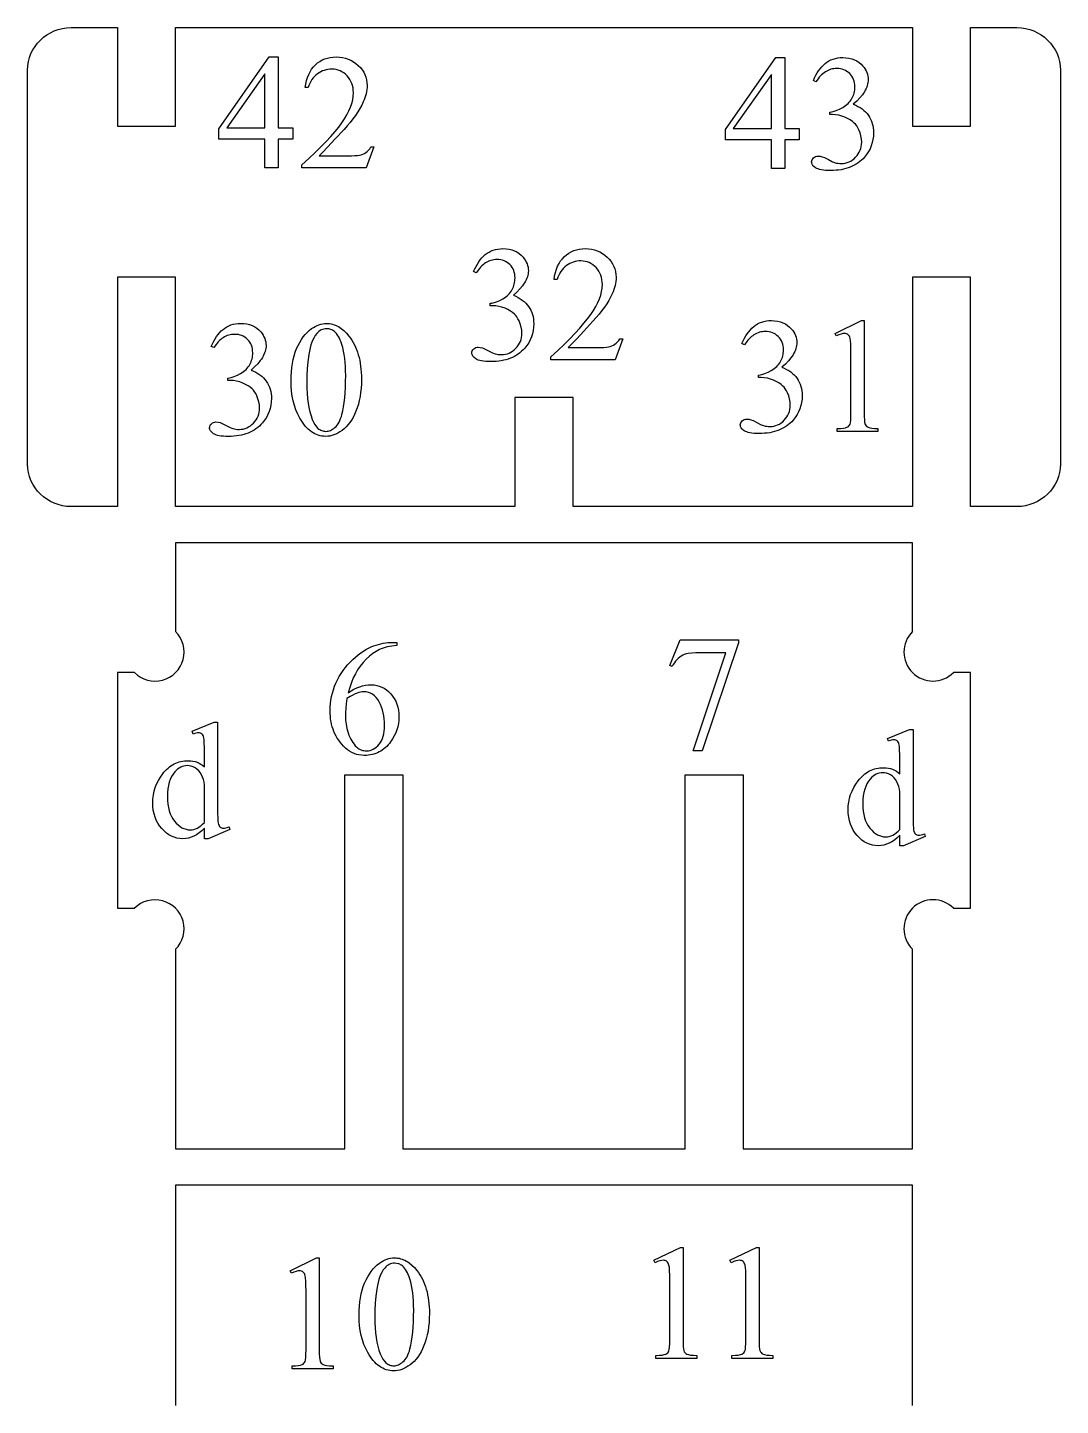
# Model space of a CAD drawing. Extents: x -27 to 581, y 232 to 579.
# Drawn here: x 301.8 to 356.5, y 295.6 to 368.5 of the extents above; entities that cross this region are included whole.
import ezdxf

# ---------------------------------------------------------------- set-up
doc = ezdxf.new("R2010")
doc.units = 0
doc.header["$MEASUREMENT"] = 0
doc.layers.get('0').update_dxf_attribs({"linetype": 'CONTINUOUS'})

msp = doc.modelspace()

# ---------------------------------------------------------------- linework, layer by layer
at = {"color": 1, "ltscale": 0.117426}
for p, q in [((309.655701, 341.231476), (309.655701, 336.534454)), ((348.651642, 336.534454), (348.651642, 341.231476))]:
    msp.add_line(p, q, dxfattribs=at)
at = {"color": 1, "ltscale": 0.487449}
for p, q in [((329.153656, 341.231476), (309.655701, 341.231476)), ((329.153656, 307.225281), (309.655701, 307.225281))]:
    msp.add_line(p, q, dxfattribs=at)
at = {"color": 1, "ltscale": 0.48745}
for p, q in [((348.651642, 341.231476), (329.153656, 341.231476)), ((348.651642, 307.225281), (329.153656, 307.225281))]:
    msp.add_line(p, q, dxfattribs=at)
at = {"color": 1, "ltscale": 0.022494}
for p, q in [((307.483459, 334.362213), (306.58371, 334.362213)), ((351.723633, 334.362213), (350.823883, 334.362213)), ((306.58371, 321.884033), (307.483459, 321.884033)), ((350.823883, 321.884033), (351.723633, 321.884033))]:
    msp.add_line(p, q, dxfattribs=at)
at = {"color": 1, "ltscale": 0.311954}
for p, q in [((306.58371, 334.362213), (306.58371, 321.884033)), ((351.723633, 321.884033), (351.723633, 334.362213))]:
    msp.add_line(p, q, dxfattribs=at)
at = {"color": 1, "ltscale": 0.494955}
for p, q in [((318.609955, 309.145294), (318.609955, 328.943481)), ((321.681976, 328.943481), (321.681976, 309.145294)), ((336.625366, 309.145294), (336.625366, 328.943481)), ((339.697388, 328.943481), (339.697388, 309.145294))]:
    msp.add_line(p, q, dxfattribs=at)
at = {"color": 1, "ltscale": 0.076801}
for p, q in [((318.609955, 328.943481), (321.681976, 328.943481)), ((336.625366, 328.943481), (339.697388, 328.943481))]:
    msp.add_line(p, q, dxfattribs=at)
at = {"color": 1, "ltscale": 0.264162}
for p, q in [((309.655701, 319.711792), (309.655701, 309.145294)), ((348.651642, 309.145294), (348.651642, 319.711792))]:
    msp.add_line(p, q, dxfattribs=at)
at = {"color": 1, "ltscale": 0.223856}
for p, q in [((309.655701, 309.145294), (318.609955, 309.145294)), ((339.697388, 309.145294), (348.651642, 309.145294))]:
    msp.add_line(p, q, dxfattribs=at)
at = {"color": 1, "ltscale": 0.186792}
msp.add_line((321.681976, 309.145294), (329.153656, 309.145294), dxfattribs=at)
at = {"color": 1, "ltscale": 0.186793}
msp.add_line((329.153656, 309.145294), (336.625366, 309.145294), dxfattribs=at)
at = {"color": 1, "ltscale": 0.291505}
for p, q in [((309.655701, 307.225281), (309.655701, 295.565094)), ((348.651642, 295.565094), (348.651642, 307.225281))]:
    msp.add_line(p, q, dxfattribs=at)
at = {"color": 1}
msp.add_lwpolyline([(306.58371, 343.151489), (304.125458, 343.151489), (303.890808, 343.163177), (303.66275, 343.197449), (303.442444, 343.253174), (303.23111, 343.329163), (303.029907, 343.424316), (302.839996, 343.537445), (302.662567, 343.667389), (302.49884, 343.813049), (302.349915, 343.973206), (302.217041, 344.146729), (302.101379, 344.332489), (302.004089, 344.529327), (301.926392, 344.736084), (301.869415, 344.951599), (301.834351, 345.174713), (301.822418, 345.404297), (301.822418, 366.257019), (301.834351, 366.486572), (301.869415, 366.709717), (301.926392, 366.925232), (302.004089, 367.131958), (302.101379, 367.328796), (302.217041, 367.514557), (302.349915, 367.68811), (302.49884, 367.848267), (302.662567, 367.993896), (302.839996, 368.12384), (303.029907, 368.236969), (303.23111, 368.332123), (303.442444, 368.408142), (303.66275, 368.463837), (303.890808, 368.498108), (304.125458, 368.509796), (306.58371, 368.509796), (306.58371, 363.2836), (309.655701, 363.2836), (309.655701, 368.509796), (329.153656, 368.509796), (348.651642, 368.509796), (348.651642, 363.2836), (351.723633, 363.2836), (351.723633, 368.509796), (354.181885, 368.509796), (354.416534, 368.498108), (354.644592, 368.463837), (354.864899, 368.408142), (355.076233, 368.332123), (355.277435, 368.236969), (355.467346, 368.12384), (355.644775, 367.993896), (355.808502, 367.848267), (355.957428, 367.68811), (356.090302, 367.514557), (356.205963, 367.328796), (356.303253, 367.131958), (356.380951, 366.925232), (356.437927, 366.709717), (356.472992, 366.486572), (356.484924, 366.257019), (356.484924, 345.404297), (356.472992, 345.174713), (356.437927, 344.951599), (356.380951, 344.736084), (356.303253, 344.529327), (356.205963, 344.332489), (356.090302, 344.146729), (355.957428, 343.973206), (355.808502, 343.813049), (355.644775, 343.667389), (355.467346, 343.537445), (355.277435, 343.424316), (355.076233, 343.329163), (354.864899, 343.253174), (354.644592, 343.197449), (354.416534, 343.163177), (354.181885, 343.151489), (351.723633, 343.151489), (351.723633, 355.300842), (348.651642, 355.300842), (348.651642, 343.151489), (330.689667, 343.151489), (330.689667, 348.932312), (329.153656, 348.932312), (327.617676, 348.932312), (327.617676, 343.151489), (309.655701, 343.151489), (309.655701, 355.300842), (306.58371, 355.300842)], close=True, dxfattribs=at)
at = {"color": 18}
for points in [[(315.855713, 363.202118), (315.855713, 362.598938), (315.082611, 362.598938), (315.082611, 361.078217), (314.381714, 361.078217), (314.381714, 362.598938), (311.943481, 362.598938), (311.943481, 363.142639), (314.615356, 366.957153), (315.082611, 366.957153), (315.082611, 363.202118)], [(320.145966, 362.18689), (319.742432, 361.078217), (316.344208, 361.078217), (316.344208, 361.235382), (316.7052, 361.569519), (317.038452, 361.887939), (317.343964, 362.190735), (317.621704, 362.477875), (317.871735, 362.749329), (318.094025, 363.005127), (318.288544, 363.245239), (318.455353, 363.469727), (318.598724, 363.684021), (318.722961, 363.893707), (318.828094, 364.098724), (318.914093, 364.299103), (318.981018, 364.494843), (319.028809, 364.685913), (319.057465, 364.872345), (319.067017, 365.054138), (319.061798, 365.18808), (319.046051, 365.315918), (319.019836, 365.437653), (318.983124, 365.553253), (318.935944, 365.662781), (318.878265, 365.766174), (318.810089, 365.863495), (318.731445, 365.954681), (318.645508, 366.037323), (318.55545, 366.108917), (318.461243, 366.169525), (318.362946, 366.219116), (318.260559, 366.25766), (318.154022, 366.285217), (318.043365, 366.301727), (317.928619, 366.307251), (317.823792, 366.303375), (317.72168, 366.291718), (317.622284, 366.272308), (317.525604, 366.245117), (317.431671, 366.210175), (317.340424, 366.16748), (317.251923, 366.117004), (317.166138, 366.058746), (317.084473, 365.993011), (317.008301, 365.920044), (316.937653, 365.839813), (316.872528, 365.75238), (316.812866, 365.657715), (316.758759, 365.555786), (316.710144, 365.446625), (316.667023, 365.330261), (316.509857, 365.330261), (316.541626, 365.520996), (316.583801, 365.700348), (316.636383, 365.868256), (316.699432, 366.02478), (316.772858, 366.169861), (316.85672, 366.303528), (316.950989, 366.425781), (317.055695, 366.536621), (317.169037, 366.635193), (317.289185, 366.720612), (317.416199, 366.792877), (317.550049, 366.85202), (317.690704, 366.89801), (317.838226, 366.930878), (317.992584, 366.950592), (318.153748, 366.957153), (318.325348, 366.950134), (318.489716, 366.929016), (318.646851, 366.893829), (318.796753, 366.844604), (318.939423, 366.781281), (319.07486, 366.703888), (319.203064, 366.612427), (319.324005, 366.506897), (319.434021, 366.391815), (319.529388, 366.271667), (319.610046, 366.146484), (319.676056, 366.016266), (319.727386, 365.881012), (319.764069, 365.740692), (319.786072, 365.595337), (319.793396, 365.444946), (319.790222, 365.335571), (319.78067, 365.226196), (319.76474, 365.116791), (319.742432, 365.007416), (319.713745, 364.898041), (319.678711, 364.788666), (319.637299, 364.679291), (319.589508, 364.569885), (319.504822, 364.396606), (319.407928, 364.220795), (319.298798, 364.04245), (319.17746, 363.861572), (319.043945, 363.678192), (318.898193, 363.492279), (318.740204, 363.303864), (318.570038, 363.112915), (318.09082, 362.59256), (317.710907, 362.18689), (317.430298, 361.895935), (317.248962, 361.719635), (318.752686, 361.719635), (318.964935, 361.721771), (319.142944, 361.728119), (319.286713, 361.738739), (319.39624, 361.753601), (319.486359, 361.774994), (319.571991, 361.805115), (319.653076, 361.844025), (319.729675, 361.891663), (319.801636, 361.949158), (319.868805, 362.017517), (319.931183, 362.096771), (319.9888, 362.18689)], [(342.665192, 363.166504), (342.665192, 362.563324), (341.89209, 362.563324), (341.89209, 361.042603), (341.191223, 361.042603), (341.191223, 362.563324), (338.752991, 362.563324), (338.752991, 363.107025), (341.424835, 366.921539), (341.89209, 366.921539), (341.89209, 363.166504)], [(343.408569, 365.706696), (343.472168, 365.848022), (343.539856, 365.981079), (343.611572, 366.105804), (343.687317, 366.22226), (343.767151, 366.330414), (343.850983, 366.430267), (343.938904, 366.52182), (344.030853, 366.605103), (344.127747, 366.67926), (344.230377, 366.74353), (344.338806, 366.797943), (344.452972, 366.842438), (344.572968, 366.877045), (344.6987, 366.901764), (344.8302, 366.916595), (344.967499, 366.921539), (345.135559, 366.91452), (345.293518, 366.893402), (345.441406, 366.858246), (345.579193, 366.80899), (345.706879, 366.745667), (345.824493, 366.668274), (345.932007, 366.576813), (346.029449, 366.471283), (346.095154, 366.386658), (346.1521, 366.300568), (346.200287, 366.213043), (346.239716, 366.124023), (346.270386, 366.033569), (346.292267, 365.94165), (346.30542, 365.848267), (346.309814, 365.753418), (346.306702, 365.674652), (346.297455, 365.595581), (346.282013, 365.516174), (346.260406, 365.436432), (346.232635, 365.356354), (346.1987, 365.27594), (346.158569, 365.19519), (346.112274, 365.114105), (346.059814, 365.032715), (346.00116, 364.950989), (345.865387, 364.786499), (345.704895, 364.620697), (345.519714, 364.453583), (345.648407, 364.398773), (345.769012, 364.338379), (345.8815, 364.2724), (345.985901, 364.200836), (346.082214, 364.123718), (346.17041, 364.041016), (346.250519, 363.952759), (346.32254, 363.858887), (346.386261, 363.760132), (346.441498, 363.657135), (346.48822, 363.549866), (346.526428, 363.438354), (346.556183, 363.322601), (346.577423, 363.202606), (346.590149, 363.078369), (346.594391, 362.94986), (346.586975, 362.766083), (346.564667, 362.588531), (346.527496, 362.417236), (346.475464, 362.252167), (346.408569, 362.093353), (346.326782, 361.940765), (346.230164, 361.794403), (346.118652, 361.654297), (346.03894, 361.567871), (345.954926, 361.48703), (345.866516, 361.411774), (345.773773, 361.342072), (345.676697, 361.277954), (345.575256, 361.219421), (345.469482, 361.166473), (345.359344, 361.11908), (345.244873, 361.077271), (345.126068, 361.041016), (345.002899, 361.010345), (344.875366, 360.98526), (344.7435, 360.965759), (344.6073, 360.951813), (344.466736, 360.943451), (344.321838, 360.940674), (344.182159, 360.942932), (344.054108, 360.949707), (343.937653, 360.960968), (343.832825, 360.976776), (343.739594, 360.99707), (343.65799, 361.021912), (343.588013, 361.051239), (343.529633, 361.085083), (343.437622, 361.15863), (343.401489, 361.196411), (343.371918, 361.234833), (343.348938, 361.273926), (343.332489, 361.31366), (343.322632, 361.354095), (343.319366, 361.395172), (343.325592, 361.454926), (343.34433, 361.510925), (343.375519, 361.563232), (343.419189, 361.611816), (343.471619, 361.65271), (343.529083, 361.681915), (343.591614, 361.699432), (343.65918, 361.705261), (343.766449, 361.696777), (343.875824, 361.671295), (343.993683, 361.621918), (344.202911, 361.516235), (344.418488, 361.409515), (344.496796, 361.376465), (344.55545, 361.356934), (344.635376, 361.336517), (344.717957, 361.321899), (344.803162, 361.313141), (344.891052, 361.310211), (344.997589, 361.31546), (345.100647, 361.331207), (345.200165, 361.357422), (345.296173, 361.394104), (345.388672, 361.441315), (345.477631, 361.498993), (345.56308, 361.567139), (345.64502, 361.645813), (345.720184, 361.731628), (345.785339, 361.821289), (345.840454, 361.914795), (345.885559, 362.012177), (345.920624, 362.113403), (345.945679, 362.218445), (345.960724, 362.327362), (345.965729, 362.440125), (345.956451, 362.606873), (345.928558, 362.771454), (345.882111, 362.933929), (345.817047, 363.094299), (345.760498, 363.206055), (345.701294, 363.303497), (345.639435, 363.386597), (345.574921, 363.455353), (345.475098, 363.53833), (345.358307, 363.61731), (345.224487, 363.692291), (345.0737, 363.763306), (344.913605, 363.82373), (344.751923, 363.866852), (344.588654, 363.892761), (344.423798, 363.901367), (344.287842, 363.901367), (344.287842, 364.028809), (344.371796, 364.04187), (344.45578, 364.059875), (344.623962, 364.110565), (344.792419, 364.180939), (344.961121, 364.270935), (345.042664, 364.322113), (345.118439, 364.375793), (345.188416, 364.432007), (345.252625, 364.490753), (345.311066, 364.552002), (345.363739, 364.615784), (345.410645, 364.682098), (345.451752, 364.750916), (345.487579, 364.821899), (345.518646, 364.894562), (345.544922, 364.968964), (345.566437, 365.045105), (345.58316, 365.122955), (345.595123, 365.202515), (345.602264, 365.283813), (345.604675, 365.366852), (345.600403, 365.473633), (345.587555, 365.575134), (345.566132, 365.671417), (345.536163, 365.762451), (345.49765, 365.848206), (345.450562, 365.928772), (345.394897, 366.004059), (345.330688, 366.074127), (345.260101, 366.137329), (345.185333, 366.192139), (345.106384, 366.238495), (345.023254, 366.276428), (344.935944, 366.305908), (344.844452, 366.326996), (344.748779, 366.33963), (344.648926, 366.343842), (344.567474, 366.341095), (344.487701, 366.332825), (344.409637, 366.319061), (344.333252, 366.299774), (344.258575, 366.274994), (344.185577, 366.24469), (344.114288, 366.208893), (344.044678, 366.167572), (343.976746, 366.120728), (343.910522, 366.06842), (343.846008, 366.010559), (343.783173, 365.947205), (343.722015, 365.878357), (343.662567, 365.803986), (343.548737, 365.638733)], [(314.381714, 363.202118), (314.381714, 366.060883), (312.359772, 363.202118)], [(341.191223, 363.166504), (341.191223, 366.025269), (339.169281, 363.166504)], [(325.424835, 355.590637), (325.488464, 355.731995), (325.556122, 355.865021), (325.627838, 355.989777), (325.703613, 356.106232), (325.783417, 356.214355), (325.867279, 356.31424), (325.95517, 356.405792), (326.04715, 356.489044), (326.144012, 356.563232), (326.246643, 356.627502), (326.355072, 356.681885), (326.469269, 356.72641), (326.589233, 356.761017), (326.714966, 356.785736), (326.846497, 356.800568), (326.983765, 356.805511), (327.151825, 356.798462), (327.309784, 356.777374), (327.457672, 356.742188), (327.595459, 356.692932), (327.723145, 356.629639), (327.840759, 356.552246), (327.948303, 356.460785), (328.045715, 356.355255), (328.11142, 356.27063), (328.168365, 356.18454), (328.216553, 356.096985), (328.255981, 356.007996), (328.286652, 355.917542), (328.308563, 355.825592), (328.321686, 355.732208), (328.32608, 355.63736), (328.322998, 355.558624), (328.313721, 355.479553), (328.298309, 355.400116), (328.276703, 355.320374), (328.248932, 355.240295), (328.214966, 355.159882), (328.174866, 355.079163), (328.128571, 354.998077), (328.07608, 354.916687), (328.017456, 354.83493), (327.881653, 354.670471), (327.721161, 354.504669), (327.53598, 354.337555), (327.664673, 354.282715), (327.785278, 354.222321), (327.897797, 354.156342), (328.002197, 354.084808), (328.09848, 354.00769), (328.186707, 353.924988), (328.266815, 353.8367), (328.338837, 353.742859), (328.402527, 353.644104), (328.457764, 353.541077), (328.504486, 353.433838), (328.542725, 353.322327), (328.572449, 353.206573), (328.593689, 353.086578), (328.606445, 352.962341), (328.610687, 352.833832), (328.603241, 352.650055), (328.580933, 352.472504), (328.543793, 352.301208), (328.49173, 352.136139), (328.424835, 351.977295), (328.343079, 351.824707), (328.246429, 351.678375), (328.134918, 351.538269), (328.055237, 351.451843), (327.971191, 351.371002), (327.882813, 351.295746), (327.79007, 351.226044), (327.692963, 351.161926), (327.591553, 351.103394), (327.485779, 351.050415), (327.375641, 351.003021), (327.261169, 350.961212), (327.142334, 350.924988), (327.019165, 350.894318), (326.891663, 350.869232), (326.759796, 350.849731), (326.623566, 350.835785), (326.483032, 350.827423), (326.338104, 350.824615), (326.198425, 350.826874), (326.070374, 350.833649), (325.953918, 350.84494), (325.849091, 350.860718), (325.755859, 350.881042), (325.674255, 350.905853), (325.604279, 350.935211), (325.545898, 350.969055), (325.453918, 351.042603), (325.417786, 351.080353), (325.388214, 351.118774), (325.365204, 351.157867), (325.348785, 351.197632), (325.338928, 351.238068), (325.335632, 351.279144), (325.341888, 351.338867), (325.360596, 351.394897), (325.391785, 351.447205), (325.435455, 351.495789), (325.487885, 351.536652), (325.54538, 351.565857), (325.60788, 351.583374), (325.675446, 351.589233), (325.782715, 351.58075), (325.89209, 351.555237), (326.009979, 351.505859), (326.219177, 351.400208), (326.434753, 351.293488), (326.513062, 351.260437), (326.571747, 351.240906), (326.651642, 351.220459), (326.734222, 351.205872), (326.819427, 351.197113), (326.907318, 351.194183), (327.013885, 351.199432), (327.116913, 351.215149), (327.216431, 351.241364), (327.312439, 351.278076), (327.404938, 351.325256), (327.493896, 351.382935), (327.579376, 351.451111), (327.661285, 351.529755), (327.736481, 351.61557), (327.801605, 351.705261), (327.85672, 351.798767), (327.901825, 351.896118), (327.93692, 351.997345), (327.961975, 352.102417), (327.97699, 352.211334), (327.981995, 352.324097), (327.972717, 352.490814), (327.944855, 352.655426), (327.898376, 352.817902), (327.833344, 352.978271), (327.776794, 353.090027), (327.71759, 353.187469), (327.655731, 353.270569), (327.591217, 353.339325), (327.491394, 353.422272), (327.374573, 353.501251), (327.240784, 353.576263), (327.089966, 353.647278), (326.929871, 353.707672), (326.768188, 353.750824), (326.604919, 353.776703), (326.440063, 353.785339), (326.304138, 353.785339), (326.304138, 353.912781), (326.388062, 353.925842), (326.472046, 353.943817), (326.640228, 353.994537), (326.808685, 354.06488), (326.977417, 354.154907), (327.058929, 354.206055), (327.134705, 354.259766), (327.204681, 354.315979), (327.268921, 354.374725), (327.327362, 354.435974), (327.380005, 354.499756), (327.42691, 354.566071), (327.468018, 354.634888), (327.503876, 354.705841), (327.534943, 354.778534), (327.561218, 354.852936), (327.582703, 354.929047), (327.599457, 355.006897), (327.611389, 355.086487), (327.618561, 355.167786), (327.620941, 355.250824), (327.616669, 355.357574), (327.603821, 355.459106), (327.582428, 355.555359), (327.55246, 355.646393), (327.513916, 355.732178), (327.466827, 355.812714), (327.411163, 355.888031), (327.346954, 355.958069), (327.276367, 356.021301), (327.201599, 356.07608), (327.12265, 356.122437), (327.03952, 356.16037), (326.952209, 356.18988), (326.860718, 356.210938), (326.765045, 356.223602), (326.665192, 356.227814), (326.58374, 356.225067), (326.503967, 356.216797), (326.425903, 356.203033), (326.349518, 356.183746), (326.274841, 356.158936), (326.201843, 356.128662), (326.130554, 356.092834), (326.060944, 356.051514), (325.993042, 356.0047), (325.926819, 355.952362), (325.862274, 355.894531), (325.799438, 355.831177), (325.738312, 355.762329), (325.678833, 355.687958), (325.565002, 355.522675)], [(333.321472, 352.035248), (332.917938, 350.926575), (329.519714, 350.926575), (329.519714, 351.08374), (329.880707, 351.417847), (330.213959, 351.736298), (330.51947, 352.039093), (330.797241, 352.326233), (331.047241, 352.597687), (331.269531, 352.853485), (331.464081, 353.093597), (331.630859, 353.318085), (331.774231, 353.532379), (331.898468, 353.742065), (332.003601, 353.947083), (332.08963, 354.147461), (332.156525, 354.343201), (332.204315, 354.534271), (332.232971, 354.720703), (332.242554, 354.902496), (332.237305, 355.036438), (332.221558, 355.164276), (332.195343, 355.286011), (332.15863, 355.401611), (332.11145, 355.511139), (332.053772, 355.614532), (331.985626, 355.711853), (331.906952, 355.80304), (331.821014, 355.885681), (331.730957, 355.957275), (331.63678, 356.017883), (331.538483, 356.067444), (331.436066, 356.106018), (331.329529, 356.133575), (331.218903, 356.150085), (331.104126, 356.155609), (330.999298, 356.151733), (330.897186, 356.140076), (330.797791, 356.120667), (330.701111, 356.093475), (330.607178, 356.058533), (330.515961, 356.015808), (330.427429, 355.965332), (330.341644, 355.907104), (330.259979, 355.84137), (330.183807, 355.768372), (330.113159, 355.688171), (330.048035, 355.600739), (329.988403, 355.506042), (329.934265, 355.404144), (329.885651, 355.294983), (329.842529, 355.178619), (329.685364, 355.178619), (329.717133, 355.369354), (329.759308, 355.548706), (329.81192, 355.716614), (329.874939, 355.873108), (329.948364, 356.018219), (330.032227, 356.151886), (330.126495, 356.274139), (330.231201, 356.384979), (330.344543, 356.483551), (330.464722, 356.56897), (330.591705, 356.641235), (330.725555, 356.700378), (330.866211, 356.746368), (331.013733, 356.779236), (331.168091, 356.79895), (331.329254, 356.805511), (331.500854, 356.798462), (331.665253, 356.777374), (331.822388, 356.742188), (331.97226, 356.692932), (332.114929, 356.629639), (332.250366, 356.552246), (332.378571, 356.460785), (332.499542, 356.355255), (332.609528, 356.240173), (332.704895, 356.120026), (332.785553, 355.994843), (332.851563, 355.864624), (332.902893, 355.72937), (332.939575, 355.58905), (332.961578, 355.443695), (332.968903, 355.293304), (332.965729, 355.183929), (332.956177, 355.074524), (332.940247, 354.965149), (332.917938, 354.855774), (332.889252, 354.746399), (332.854218, 354.637024), (332.812805, 354.527649), (332.765015, 354.418243), (332.680328, 354.244965), (332.583435, 354.069153), (332.474304, 353.890808), (332.352997, 353.70993), (332.219452, 353.52655), (332.0737, 353.340637), (331.91571, 353.152222), (331.745544, 352.961273), (331.266357, 352.440918), (330.886444, 352.035248), (330.605804, 351.744263), (330.4245, 351.567993), (331.928192, 351.567993), (332.140472, 351.570129), (332.318481, 351.576477), (332.462219, 351.587097), (332.571747, 351.601959), (332.661865, 351.623352), (332.747498, 351.653473), (332.828613, 351.692383), (332.905182, 351.740021), (332.977142, 351.797516), (333.044312, 351.865875), (333.106689, 351.945129), (333.164307, 352.035248)], [(311.543335, 351.631775), (311.606964, 351.773132), (311.674622, 351.906158), (311.746338, 352.030914), (311.822113, 352.147369), (311.901917, 352.255524), (311.985779, 352.355377), (312.0737, 352.44693), (312.165649, 352.530182), (312.262512, 352.60437), (312.365173, 352.66864), (312.473572, 352.723022), (312.587769, 352.767548), (312.707733, 352.802155), (312.833466, 352.826874), (312.964996, 352.841705), (313.102295, 352.846649), (313.270325, 352.83963), (313.428314, 352.818512), (313.576172, 352.783325), (313.713959, 352.73407), (313.841675, 352.670776), (313.95929, 352.593384), (314.066803, 352.501923), (314.164246, 352.396393), (314.22995, 352.311768), (314.286896, 352.225677), (314.335083, 352.138123), (314.374512, 352.049133), (314.405151, 351.958679), (314.427063, 351.86673), (314.440216, 351.773346), (314.44458, 351.678528), (314.441498, 351.599762), (314.432251, 351.520691), (314.416809, 351.441254), (314.395203, 351.361511), (314.367432, 351.281433), (314.333466, 351.20105), (314.293365, 351.1203), (314.24707, 351.039215), (314.194611, 350.957825), (314.135956, 350.876068), (314.000153, 350.711609), (313.839661, 350.545807), (313.65451, 350.378693), (313.783203, 350.323853), (313.903778, 350.263458), (314.016296, 350.19751), (314.120697, 350.125946), (314.21701, 350.048828), (314.305206, 349.966125), (314.385315, 349.877838), (314.457336, 349.783997), (314.521057, 349.685242), (314.576263, 349.582214), (314.622986, 349.474976), (314.661224, 349.363464), (314.690948, 349.247711), (314.712189, 349.127716), (314.724945, 349.003479), (314.729187, 348.874969), (314.721741, 348.691193), (314.699463, 348.513641), (314.662292, 348.342346), (314.61026, 348.177277), (314.543335, 348.018433), (314.461578, 347.865845), (314.364929, 347.719513), (314.253448, 347.579407), (314.173737, 347.492981), (314.089691, 347.41214), (314.001312, 347.336884), (313.908569, 347.267181), (313.811493, 347.203064), (313.710052, 347.144531), (313.604279, 347.091553), (313.494141, 347.044189), (313.379669, 347.00235), (313.260834, 346.966125), (313.137665, 346.935455), (313.010162, 346.91037), (312.878296, 346.890869), (312.742096, 346.876923), (312.601532, 346.868561), (312.456635, 346.865784), (312.316956, 346.868011), (312.188873, 346.874786), (312.072418, 346.886078), (311.96759, 346.901886), (311.87439, 346.92218), (311.792786, 346.947021), (311.722778, 346.976349), (311.664398, 347.010193), (311.572418, 347.08374), (311.536285, 347.12149), (311.506714, 347.159912), (311.483704, 347.199036), (311.467285, 347.23877), (311.457428, 347.279205), (311.454132, 347.320282), (311.460388, 347.380005), (311.479095, 347.436035), (311.510284, 347.488342), (311.553955, 347.536926), (311.606415, 347.57782), (311.663879, 347.606995), (311.72641, 347.624542), (311.793976, 347.630371), (311.901215, 347.621887), (312.01059, 347.596375), (312.128479, 347.546997), (312.337677, 347.441345), (312.553253, 347.334625), (312.631592, 347.301575), (312.690247, 347.282043), (312.770172, 347.261597), (312.852722, 347.247009), (312.937958, 347.238251), (313.025818, 347.235321), (313.132385, 347.24057), (313.235413, 347.256287), (313.334961, 347.282532), (313.430969, 347.319214), (313.523438, 347.366394), (313.612427, 347.424072), (313.697876, 347.492249), (313.779816, 347.570892), (313.85498, 347.656708), (313.920105, 347.746399), (313.97525, 347.839905), (314.020325, 347.937256), (314.05542, 348.038483), (314.080475, 348.143555), (314.09549, 348.252472), (314.100525, 348.365234), (314.091217, 348.531952), (314.063354, 348.696564), (314.016876, 348.859039), (313.951843, 349.019409), (313.895294, 349.131165), (313.83609, 349.228607), (313.774231, 349.311707), (313.709717, 349.380463), (313.609894, 349.463409), (313.493073, 349.542419), (313.359283, 349.617401), (313.208466, 349.688416), (313.048401, 349.74881), (312.886719, 349.791962), (312.72345, 349.817841), (312.558563, 349.826477), (312.422638, 349.826477), (312.422638, 349.953918), (312.506561, 349.96698), (312.590546, 349.984985), (312.758759, 350.035675), (312.927185, 350.106018), (313.095917, 350.196045), (313.17746, 350.247192), (313.253204, 350.300903), (313.323212, 350.357117), (313.387421, 350.415863), (313.445862, 350.477112), (313.498535, 350.540894), (313.54541, 350.607208), (313.586517, 350.676025), (313.622375, 350.746979), (313.653442, 350.819672), (313.679718, 350.894073), (313.701233, 350.970184), (313.717957, 351.048035), (313.729889, 351.127625), (313.737061, 351.208923), (313.739441, 351.291962), (313.735168, 351.398712), (313.722321, 351.500244), (313.700928, 351.596497), (313.670959, 351.687531), (313.632416, 351.773315), (313.585327, 351.853882), (313.529694, 351.929169), (313.465485, 351.999207), (313.394897, 352.062439), (313.320129, 352.117218), (313.24118, 352.163574), (313.158051, 352.201508), (313.07074, 352.231018), (312.979218, 352.252106), (312.883545, 352.26474), (312.783691, 352.268951), (312.70224, 352.266205), (312.622498, 352.257935), (312.544403, 352.244171), (312.468048, 352.224884), (312.393341, 352.200104), (312.320374, 352.1698), (312.249054, 352.133972), (312.179443, 352.092682), (312.111542, 352.045837), (312.045319, 351.9935), (311.980774, 351.935669), (311.917938, 351.872314), (311.856812, 351.803467), (311.797363, 351.729095), (311.683533, 351.563812)], [(315.765656, 349.813721), (315.770294, 350.055817), (315.784241, 350.289368), (315.807465, 350.514313), (315.839996, 350.730713), (315.881805, 350.938568), (315.932892, 351.137848), (315.993317, 351.328552), (316.062988, 351.510712), (316.140381, 351.682922), (316.223877, 351.843781), (316.313477, 351.993286), (316.40918, 352.131439), (316.510986, 352.25824), (316.618927, 352.373688), (316.732941, 352.477783), (316.853088, 352.570557), (316.949066, 352.635254), (317.045837, 352.691345), (317.143402, 352.7388), (317.24176, 352.777618), (317.340912, 352.807831), (317.440857, 352.829407), (317.541626, 352.842346), (317.643158, 352.846649), (317.725464, 352.844025), (317.806702, 352.83609), (317.886871, 352.822906), (317.966003, 352.804443), (318.044067, 352.780701), (318.121033, 352.751678), (318.19696, 352.717377), (318.271851, 352.677795), (318.345642, 352.632965), (318.418396, 352.582825), (318.560699, 352.466736), (318.69873, 352.329559), (318.83255, 352.171265), (318.912292, 352.064331), (318.986877, 351.952759), (319.056305, 351.836548), (319.120605, 351.715668), (319.179749, 351.590179), (319.233765, 351.460022), (319.282623, 351.325226), (319.326355, 351.18576), (319.364929, 351.041687), (319.398376, 350.892944), (319.426666, 350.739563), (319.449799, 350.581512), (319.467804, 350.418854), (319.480682, 350.251526), (319.488373, 350.079559), (319.490967, 349.902924), (319.48645, 349.657043), (319.4729, 349.420532), (319.450348, 349.193481), (319.418732, 348.975861), (319.378113, 348.767639), (319.328491, 348.568878), (319.269806, 348.379517), (319.202118, 348.199585), (319.127411, 348.030365), (319.047729, 347.873169), (318.963074, 347.727966), (318.873444, 347.594788), (318.778809, 347.473633), (318.67923, 347.364471), (318.574677, 347.267334), (318.465118, 347.18222), (318.353577, 347.108063), (318.243042, 347.043762), (318.133484, 346.98938), (318.024933, 346.944885), (317.917389, 346.910278), (317.810822, 346.885559), (317.705261, 346.870728), (317.600677, 346.865784), (317.498749, 346.869568), (317.398987, 346.880981), (317.301361, 346.899963), (317.205902, 346.926575), (317.11261, 346.960754), (317.021454, 347.002563), (316.932465, 347.051941), (316.845642, 347.108948), (316.760986, 347.173553), (316.678467, 347.245758), (316.598083, 347.325531), (316.519897, 347.412933), (316.443848, 347.507935), (316.369965, 347.610535), (316.298218, 347.720703), (316.228668, 347.838501), (316.120148, 348.048706), (316.026093, 348.269409), (315.946503, 348.50058), (315.881409, 348.742218), (315.83075, 348.994385), (315.794586, 349.257019), (315.772888, 349.530121)], [(316.598206, 349.70755), (316.602783, 349.417023), (316.616547, 349.140198), (316.639435, 348.877014), (316.671478, 348.627533), (316.712708, 348.391724), (316.763092, 348.169586), (316.822601, 347.96109), (316.891296, 347.766296), (316.955566, 347.61795), (317.027252, 347.48938), (317.106354, 347.380615), (317.192902, 347.291595), (317.238953, 347.254517), (317.286896, 347.222382), (317.33667, 347.19519), (317.388306, 347.172943), (317.441803, 347.15564), (317.497162, 347.14328), (317.554352, 347.135864), (317.613434, 347.133362), (317.671051, 347.136597), (317.729187, 347.14624), (317.787872, 347.162354), (317.847076, 347.184875), (317.906799, 347.213867), (317.967072, 347.249268), (318.027863, 347.291107), (318.089172, 347.339386), (318.148926, 347.395264), (318.204926, 347.459778), (318.257233, 347.53302), (318.305817, 347.61496), (318.350677, 347.705597), (318.391846, 347.804932), (318.429291, 347.912964), (318.462982, 348.029663), (318.508789, 348.22168), (318.548492, 348.432404), (318.582062, 348.661865), (318.609528, 348.910004), (318.63092, 349.17688), (318.646179, 349.462494), (318.655334, 349.766815), (318.658386, 350.089844), (318.655212, 350.331116), (318.64566, 350.562134), (318.62973, 350.782959), (318.607422, 350.993561), (318.578735, 351.193939), (318.543701, 351.384094), (318.502289, 351.564026), (318.454498, 351.733734), (318.414886, 351.85141), (318.372467, 351.960205), (318.327271, 352.060089), (318.279266, 352.151062), (318.228516, 352.233185), (318.174927, 352.306396), (318.118591, 352.370697), (318.059448, 352.426117), (318.014771, 352.458984), (317.967865, 352.487457), (317.918671, 352.511536), (317.867249, 352.53125), (317.757599, 352.557526), (317.638916, 352.566284), (317.567719, 352.562256), (317.498474, 352.55011), (317.431244, 352.529846), (317.365997, 352.501526), (317.302734, 352.465088), (317.241486, 352.420532), (317.18222, 352.36792), (317.124939, 352.30719), (317.051544, 352.212738), (316.984222, 352.105682), (316.923035, 351.986023), (316.86795, 351.853729), (316.81897, 351.708832), (316.776093, 351.551331), (316.739319, 351.381226), (316.708649, 351.198517), (316.660339, 350.821777), (316.625824, 350.447723), (316.605103, 350.076294)], [(339.631287, 351.784058), (339.694916, 351.925385), (339.762573, 352.058441), (339.83429, 352.183167), (339.910065, 352.299622), (339.989868, 352.407776), (340.07373, 352.507629), (340.161621, 352.599182), (340.253601, 352.682465), (340.350464, 352.756622), (340.453094, 352.820923), (340.561523, 352.875305), (340.67572, 352.9198), (340.795685, 352.954407), (340.921417, 352.979126), (341.052948, 352.993958), (341.190216, 352.998901), (341.358276, 352.991882), (341.516235, 352.970764), (341.664124, 352.935608), (341.80191, 352.886353), (341.929596, 352.823029), (342.047211, 352.745636), (342.154755, 352.654175), (342.252167, 352.548645), (342.317871, 352.46402), (342.374817, 352.37793), (342.423004, 352.290405), (342.462433, 352.201385), (342.493103, 352.110931), (342.515015, 352.019012), (342.528137, 351.925629), (342.532532, 351.83078), (342.529449, 351.752014), (342.520172, 351.672943), (342.504761, 351.593536), (342.483154, 351.513794), (342.455383, 351.433716), (342.421417, 351.353302), (342.381287, 351.272552), (342.334991, 351.191467), (342.282532, 351.110077), (342.223907, 351.028351), (342.088104, 350.863861), (341.927612, 350.698059), (341.742432, 350.530945), (341.871124, 350.476135), (341.99173, 350.415741), (342.104218, 350.349762), (342.208649, 350.278198), (342.304932, 350.20108), (342.393158, 350.118378), (342.473267, 350.030121), (342.545258, 349.936249), (342.608978, 349.837494), (342.664215, 349.734497), (342.710938, 349.627228), (342.749176, 349.515747), (342.7789, 349.399963), (342.80014, 349.279968), (342.812897, 349.155731), (342.817139, 349.027222), (342.809692, 348.843445), (342.787384, 348.665894), (342.750214, 348.494598), (342.698181, 348.329529), (342.631287, 348.170715), (342.54953, 348.018127), (342.452881, 347.871765), (342.34137, 347.731659), (342.261688, 347.645233), (342.177643, 347.564392), (342.089233, 347.489136), (341.996521, 347.419434), (341.899414, 347.355347), (341.798004, 347.296783), (341.6922, 347.243835), (341.582092, 347.196442), (341.467621, 347.154633), (341.348785, 347.118378), (341.225616, 347.087708), (341.098114, 347.062622), (340.966248, 347.043121), (340.830017, 347.029175), (340.689484, 347.020813), (340.544556, 347.018036), (340.404877, 347.020294), (340.276825, 347.027069), (340.16037, 347.03833), (340.055542, 347.054138), (339.962311, 347.074463), (339.880707, 347.099274), (339.81073, 347.128601), (339.75235, 347.162445), (339.66037, 347.235992), (339.624207, 347.273773), (339.594666, 347.312195), (339.571655, 347.351288), (339.555237, 347.391052), (339.54538, 347.431458), (339.542084, 347.472534), (339.548309, 347.532288), (339.567047, 347.588287), (339.598236, 347.640594), (339.641907, 347.689178), (339.694336, 347.730072), (339.751831, 347.759277), (339.814331, 347.776794), (339.881897, 347.782623), (339.989166, 347.774139), (340.098541, 347.748657), (340.216431, 347.69928), (340.425629, 347.593597), (340.641205, 347.486877), (340.719513, 347.453827), (340.778198, 347.434326), (340.858093, 347.413879), (340.940674, 347.399261), (341.025879, 347.390503), (341.11377, 347.387573), (341.220337, 347.392822), (341.323364, 347.408569), (341.422882, 347.434784), (341.51889, 347.471497), (341.611389, 347.518677), (341.700348, 347.576355), (341.785828, 347.644501), (341.867737, 347.723175), (341.942902, 347.80899), (342.008057, 347.898651), (342.063171, 347.992157), (342.108276, 348.089539), (342.143372, 348.190765), (342.168427, 348.295807), (342.183441, 348.404724), (342.188446, 348.517517), (342.179169, 348.684235), (342.151276, 348.848816), (342.104828, 349.011292), (342.039795, 349.171661), (341.983246, 349.283417), (341.924042, 349.380859), (341.862183, 349.463959), (341.797668, 349.532715), (341.697845, 349.615692), (341.581024, 349.694672), (341.447205, 349.769653), (341.296417, 349.840698), (341.136322, 349.901093), (340.97464, 349.944214), (340.811371, 349.970123), (340.646515, 349.978729), (340.51059, 349.978729), (340.51059, 350.106171), (340.594513, 350.119263), (340.678497, 350.137238), (340.84668, 350.187927), (341.015137, 350.258301), (341.183868, 350.348297), (341.265381, 350.399475), (341.341156, 350.453156), (341.411133, 350.509369), (341.475372, 350.568115), (341.533813, 350.629395), (341.586456, 350.693176), (341.633362, 350.75946), (341.674469, 350.828308), (341.710327, 350.899261), (341.741364, 350.971924), (341.76767, 351.046326), (341.789154, 351.122467), (341.805878, 351.200317), (341.817841, 351.279907), (341.825012, 351.361206), (341.827393, 351.444214), (341.82312, 351.550995), (341.810272, 351.652496), (341.788879, 351.748779), (341.758911, 351.839813), (341.720367, 351.925598), (341.673279, 352.006134), (341.617615, 352.081421), (341.553406, 352.151489), (341.482819, 352.214691), (341.408051, 352.269501), (341.329102, 352.315857), (341.245972, 352.35379), (341.158661, 352.383301), (341.067169, 352.404358), (340.971497, 352.416992), (340.871643, 352.421204), (340.790192, 352.418457), (340.710419, 352.410187), (340.632355, 352.396423), (340.555969, 352.377136), (340.481293, 352.352356), (340.408295, 352.322052), (340.337006, 352.286255), (340.267395, 352.244934), (340.199493, 352.19812), (340.13327, 352.145782), (340.068726, 352.087921), (340.00589, 352.024597), (339.944733, 351.955719), (339.885284, 351.881348), (339.771454, 351.716095)], [(344.558716, 352.315033), (345.96048, 352.998901), (346.100677, 352.998901), (346.100677, 348.135193), (346.10318, 347.915894), (346.110748, 347.742279), (346.123383, 347.614319), (346.141022, 347.532013), (346.166656, 347.476013), (346.203156, 347.42688), (346.250549, 347.384674), (346.308807, 347.349365), (346.388977, 347.320953), (346.502075, 347.299438), (346.648102, 347.284851), (346.827026, 347.277161), (346.827026, 347.119995), (344.660675, 347.119995), (344.660675, 347.277161), (344.846497, 347.284729), (344.996246, 347.29892), (345.109863, 347.319763), (345.187408, 347.347229), (345.24234, 347.380676), (345.288269, 347.419434), (345.325195, 347.463531), (345.353058, 347.512909), (345.373505, 347.59082), (345.388092, 347.72052), (345.396851, 347.901978), (345.39978, 348.135193), (345.39978, 351.244568), (345.397125, 351.530762), (345.38916, 351.760681), (345.375885, 351.934326), (345.3573, 352.051666), (345.339386, 352.115112), (345.315369, 352.169525), (345.285217, 352.214935), (345.248993, 352.251312), (345.207703, 352.279175), (345.162445, 352.299103), (345.11319, 352.311035), (345.059967, 352.315033), (344.973663, 352.306793), (344.872009, 352.282104), (344.754913, 352.240967), (344.622437, 352.18335)], [(321.360321, 335.959564), (321.360321, 335.802399), (321.092834, 335.767731), (320.851105, 335.719025), (320.739899, 335.689392), (320.635132, 335.65625), (320.536804, 335.619568), (320.444916, 335.579376), (320.356384, 335.534668), (320.268097, 335.484467), (320.092346, 335.367523), (319.917664, 335.228546), (319.744019, 335.067535), (319.578369, 334.890564), (319.427551, 334.703796), (319.291626, 334.507202), (319.170563, 334.300781), (319.061584, 334.079529), (318.961914, 333.838318), (318.87149, 333.577209), (318.790405, 333.296204), (318.94339, 333.394745), (319.096497, 333.480164), (319.249756, 333.55246), (319.403137, 333.611603), (319.556671, 333.657593), (319.710297, 333.69043), (319.864105, 333.710144), (320.018005, 333.716736), (320.163147, 333.70929), (320.303406, 333.686981), (320.438751, 333.649811), (320.569153, 333.597778), (320.694672, 333.530884), (320.815277, 333.449127), (320.930939, 333.352478), (321.041718, 333.240967), (321.14328, 333.117798), (321.231293, 332.986115), (321.305756, 332.845947), (321.366669, 332.697266), (321.414063, 332.5401), (321.447906, 332.37442), (321.468231, 332.200256), (321.475006, 332.017609), (321.46817, 331.839081), (321.447662, 331.66452), (321.413483, 331.493927), (321.365631, 331.327332), (321.304077, 331.164734), (321.228882, 331.006104), (321.140015, 330.851471), (321.037476, 330.700806), (320.970306, 330.613342), (320.900482, 330.531555), (320.828003, 330.455383), (320.752869, 330.384857), (320.675079, 330.320007), (320.594635, 330.260742), (320.511536, 330.207153), (320.425781, 330.15921), (320.337372, 330.116882), (320.246338, 330.080231), (320.152618, 330.049194), (320.056244, 330.023804), (319.957214, 330.004059), (319.85553, 329.98996), (319.75119, 329.981506), (319.644196, 329.978668), (319.49939, 329.984772), (319.360138, 330.003113), (319.226471, 330.03363), (319.098358, 330.076355), (318.97583, 330.131317), (318.858887, 330.198486), (318.747528, 330.277893), (318.641724, 330.369476), (318.543976, 330.466278), (318.452576, 330.566589), (318.367432, 330.670441), (318.288635, 330.777771), (318.216125, 330.888672), (318.149902, 331.003052), (318.089996, 331.120972), (318.036407, 331.242371), (317.989136, 331.36734), (317.948151, 331.495789), (317.913452, 331.627777), (317.885071, 331.763275), (317.863007, 331.902283), (317.84726, 332.04483), (317.837799, 332.190857), (317.834656, 332.340454), (317.839478, 332.532532), (317.854034, 332.722229), (317.878235, 332.909515), (317.91217, 333.094421), (317.95578, 333.276947), (318.009064, 333.457092), (318.072052, 333.634827), (318.144745, 333.810181), (318.22641, 333.981873), (318.316376, 334.148682), (318.414642, 334.310547), (318.521179, 334.467529), (318.636047, 334.619568), (318.759186, 334.766724), (318.890656, 334.908966), (319.030396, 335.046295), (319.173523, 335.175629), (319.315125, 335.293976), (319.4552, 335.401306), (319.59375, 335.49762), (319.730774, 335.582886), (319.866272, 335.657166), (320.000244, 335.720428), (320.13269, 335.772644), (320.263245, 335.816467), (320.391541, 335.854431), (320.517578, 335.886536), (320.641357, 335.912842), (320.762909, 335.933289), (320.882172, 335.947876), (320.999176, 335.956635), (321.113922, 335.959564)], [(336.363953, 336.093903), (339.452087, 336.093903), (339.452087, 335.932495), (337.532074, 330.214966), (337.056335, 330.214966), (338.776672, 335.40152), (337.192261, 335.40152), (336.969513, 335.394348), (336.781281, 335.372864), (336.700104, 335.35672), (336.627563, 335.337006), (336.56366, 335.313721), (336.508362, 335.286835), (336.421356, 335.23468), (336.338715, 335.175873), (336.260468, 335.110413), (336.186584, 335.03833), (336.117096, 334.959625), (336.052002, 334.874268), (335.991272, 334.782288), (335.934906, 334.683655), (335.811737, 334.730377)], [(318.71817, 332.986115), (318.684723, 332.713196), (318.660828, 332.467865), (318.646515, 332.250183), (318.641724, 332.060089), (318.651154, 331.851807), (318.679413, 331.634766), (318.726532, 331.408997), (318.792511, 331.174438), (318.83252, 331.058044), (318.877075, 330.947815), (318.926239, 330.843811), (318.97995, 330.745911), (319.038269, 330.654236), (319.101135, 330.568726), (319.16861, 330.48938), (319.240662, 330.416199), (319.296295, 330.369385), (319.354828, 330.328857), (319.41629, 330.294525), (319.480652, 330.266449), (319.547974, 330.244629), (319.618195, 330.229034), (319.691315, 330.219666), (319.767395, 330.216553), (319.858551, 330.221985), (319.947266, 330.238312), (320.033508, 330.265533), (320.11731, 330.303619), (320.198639, 330.3526), (320.277527, 330.412476), (320.353943, 330.483215), (320.427917, 330.56488), (320.496124, 330.656586), (320.555206, 330.757629), (320.605225, 330.86792), (320.646149, 330.987518), (320.677979, 331.116425), (320.700714, 331.254608), (320.714355, 331.402069), (320.718903, 331.558838), (320.714386, 331.737396), (320.700836, 331.909821), (320.678284, 332.076141), (320.646667, 332.236389), (320.606049, 332.390503), (320.556427, 332.538513), (320.497742, 332.680389), (320.430054, 332.816193), (320.354034, 332.940643), (320.270477, 333.048492), (320.179352, 333.139771), (320.080658, 333.214417), (319.974396, 333.272491), (319.860565, 333.313965), (319.739166, 333.338867), (319.610229, 333.347168), (319.528046, 333.342926), (319.442963, 333.33017), (319.35495, 333.308929), (319.264038, 333.279205), (319.160614, 333.235413), (319.035187, 333.171936), (318.887695, 333.088867)], [(311.179932, 326.12619), (311.038422, 325.988007), (310.898499, 325.870789), (310.760193, 325.774567), (310.623444, 325.69928), (310.484863, 325.642609), (310.340973, 325.602112), (310.191772, 325.57782), (310.037262, 325.569733), (309.880493, 325.578064), (309.72876, 325.603058), (309.582092, 325.644714), (309.44046, 325.703003), (309.303864, 325.777985), (309.172302, 325.869598), (309.045807, 325.977905), (308.924347, 326.102844), (308.812836, 326.240845), (308.716187, 326.388367), (308.63443, 326.54538), (308.567535, 326.711853), (308.515503, 326.887848), (308.478333, 327.073334), (308.456024, 327.268311), (308.448578, 327.472748), (308.456818, 327.679749), (308.481506, 327.882263), (308.522675, 328.080353), (308.580261, 328.273987), (308.654327, 328.463196), (308.744873, 328.647919), (308.851868, 328.828217), (308.975311, 329.004089), (309.042328, 329.088196), (309.111694, 329.16687), (309.183441, 329.240112), (309.257538, 329.307922), (309.333984, 329.370331), (309.412781, 329.427307), (309.493927, 329.478851), (309.577454, 329.524963), (309.6633, 329.565674), (309.751526, 329.600922), (309.842102, 329.630768), (309.935059, 329.655182), (310.030334, 329.674164), (310.127991, 329.687744), (310.227997, 329.695862), (310.330353, 329.698608), (310.456055, 329.693481), (310.576202, 329.678162), (310.690765, 329.652588), (310.799744, 329.616821), (310.903137, 329.570831), (311.000977, 329.514618), (311.093231, 329.448181), (311.179932, 329.371521), (311.179932, 330.089386), (311.177917, 330.390717), (311.171967, 330.627808), (311.161987, 330.800629), (311.148071, 330.90921), (311.129883, 330.979553), (311.107178, 331.03772), (311.079956, 331.083618), (311.048248, 331.11734), (311.012115, 331.14151), (310.971771, 331.158752), (310.927185, 331.169128), (310.878326, 331.172577), (310.818604, 331.168335), (310.749817, 331.155579), (310.672028, 331.134338), (310.585236, 331.104614), (310.529999, 331.253296), (311.689667, 331.729034), (311.880798, 331.729034), (311.880798, 327.230621), (311.882782, 326.921997), (311.888763, 326.679993), (311.898712, 326.504639), (311.912659, 326.395935), (311.930969, 326.326233), (311.954071, 326.267975), (311.981964, 326.22113), (312.014618, 326.185669), (312.051117, 326.159668), (312.090546, 326.141052), (312.132874, 326.129913), (312.178162, 326.12619), (312.240265, 326.130707), (312.311951, 326.144257), (312.393188, 326.166809), (312.483978, 326.198425), (312.530701, 326.049744), (311.375305, 325.569733), (311.179932, 325.569733)], [(347.981964, 325.754456), (347.840454, 325.616272), (347.700531, 325.499054), (347.562225, 325.402832), (347.425507, 325.327576), (347.286926, 325.270874), (347.143036, 325.230408), (346.993805, 325.206116), (346.839294, 325.197998), (346.682526, 325.206329), (346.530823, 325.231323), (346.384125, 325.27298), (346.242493, 325.331268), (346.105896, 325.40625), (345.974365, 325.497864), (345.847839, 325.60614), (345.726379, 325.73111), (345.614868, 325.86911), (345.51825, 326.016632), (345.436462, 326.173645), (345.369568, 326.340118), (345.317535, 326.516113), (345.280365, 326.701599), (345.258057, 326.896545), (345.250641, 327.101013), (345.25885, 327.307983), (345.283539, 327.510529), (345.324707, 327.708618), (345.382324, 327.902252), (345.45639, 328.091431), (345.546906, 328.276184), (345.6539, 328.456482), (345.777344, 328.632324), (345.844391, 328.716431), (345.913757, 328.795105), (345.985474, 328.868347), (346.05957, 328.936188), (346.136017, 328.998596), (346.214813, 329.055542), (346.295959, 329.107117), (346.379486, 329.153229), (346.465363, 329.193909), (346.553589, 329.229187), (346.644165, 329.259033), (346.737091, 329.283447), (346.832397, 329.302429), (346.930023, 329.31601), (347.030029, 329.324158), (347.132416, 329.326843), (347.258118, 329.321747), (347.378235, 329.306396), (347.492798, 329.280853), (347.601776, 329.245087), (347.7052, 329.199097), (347.803009, 329.142883), (347.895294, 329.076416), (347.981964, 328.999756), (347.981964, 329.717651), (347.97998, 330.018982), (347.973999, 330.256042), (347.96405, 330.428894), (347.950104, 330.537476), (347.931915, 330.607819), (347.90921, 330.665955), (347.882019, 330.711914), (347.850281, 330.745605), (347.814178, 330.769775), (347.773834, 330.787048), (347.729218, 330.797394), (347.680359, 330.800842), (347.620636, 330.79657), (347.55188, 330.783844), (347.474091, 330.762604), (347.387268, 330.73288), (347.332062, 330.881531), (348.491699, 331.3573), (348.682831, 331.3573), (348.682831, 326.858887), (348.684845, 326.550262), (348.690796, 326.308258), (348.700775, 326.132904), (348.714691, 326.0242), (348.733032, 325.954498), (348.756134, 325.89624), (348.783997, 325.849365), (348.81665, 325.813934), (348.853149, 325.787903), (348.892578, 325.769348), (348.934937, 325.758179), (348.980194, 325.754456), (349.042328, 325.758972), (349.113983, 325.772522), (349.195221, 325.795074), (349.286041, 325.82666), (349.332764, 325.678009), (348.177368, 325.197998), (347.981964, 325.197998)], [(311.179932, 326.423553), (311.179932, 328.428497), (311.160797, 328.569733), (311.128937, 328.70459), (311.084351, 328.833099), (311.027008, 328.955231), (310.958099, 329.066864), (310.878845, 329.16391), (310.789246, 329.246338), (310.689301, 329.314148), (310.584839, 329.367126), (310.481689, 329.404968), (310.379883, 329.427673), (310.279388, 329.435242), (310.187195, 329.429993), (310.097534, 329.414246), (310.010376, 329.388031), (309.925751, 329.351318), (309.843658, 329.304138), (309.764069, 329.24646), (309.687012, 329.178284), (309.612488, 329.09967), (309.521881, 328.982849), (309.443359, 328.853271), (309.376923, 328.710999), (309.322571, 328.555939), (309.280304, 328.388153), (309.250092, 328.207611), (309.231964, 328.014343), (309.225922, 327.808319), (309.231781, 327.600098), (309.249298, 327.404388), (309.278503, 327.221252), (309.319397, 327.050629), (309.371948, 326.892578), (309.436188, 326.74704), (309.512115, 326.614075), (309.599731, 326.493652), (309.694519, 326.386597), (309.791962, 326.293854), (309.892029, 326.215363), (309.994781, 326.151154), (310.100189, 326.101196), (310.208221, 326.065552), (310.318939, 326.044128), (310.432312, 326.036987), (310.528534, 326.04303), (310.623993, 326.061157), (310.718628, 326.09137), (310.812469, 326.133636), (310.905548, 326.187988), (310.997803, 326.254425), (311.089264, 326.332947)], [(347.981964, 326.051819), (347.981964, 328.056763), (347.96286, 328.197998), (347.931, 328.332886), (347.886383, 328.461365), (347.829041, 328.583496), (347.760132, 328.695129), (347.680908, 328.792175), (347.591309, 328.874603), (347.491333, 328.942444), (347.386871, 328.995392), (347.283722, 329.033234), (347.181915, 329.055908), (347.081421, 329.063477), (346.989227, 329.058228), (346.899567, 329.042511), (346.812439, 329.016296), (346.727814, 328.979614), (346.645691, 328.932404), (346.566132, 328.874725), (346.489075, 328.80658), (346.41452, 328.727905), (346.323944, 328.611084), (346.245422, 328.481537), (346.178986, 328.339233), (346.124603, 328.184204), (346.082336, 328.016418), (346.052124, 327.835876), (346.034027, 327.642609), (346.027985, 327.436584), (346.033813, 327.228333), (346.051331, 327.032654), (346.080536, 326.849487), (346.121429, 326.678894), (346.174011, 326.520813), (346.238251, 326.375305), (346.314178, 326.24231), (346.401794, 326.121887), (346.496552, 326.014862), (346.593994, 325.922119), (346.694092, 325.843628), (346.796814, 325.779419), (346.902222, 325.729492), (347.010284, 325.693787), (347.121002, 325.672394), (347.234344, 325.665253), (347.330597, 325.671295), (347.426025, 325.689423), (347.520691, 325.719604), (347.614532, 325.761902), (347.707581, 325.816254), (347.799835, 325.88269), (347.891296, 325.961212)], [(334.969757, 303.250946), (336.371521, 303.934845), (336.511719, 303.934845), (336.511719, 299.071136), (336.514221, 298.851837), (336.52179, 298.678223), (336.534393, 298.550232), (336.552063, 298.467957), (336.577667, 298.411926), (336.614197, 298.362793), (336.66156, 298.320618), (336.719849, 298.285278), (336.800018, 298.256897), (336.913116, 298.235382), (337.059143, 298.220764), (337.238068, 298.213074), (337.238068, 298.055908), (335.071716, 298.055908), (335.071716, 298.213074), (335.257538, 298.220642), (335.407288, 298.234863), (335.520905, 298.255676), (335.598419, 298.283173), (335.653381, 298.31662), (335.69931, 298.355377), (335.736206, 298.399445), (335.764099, 298.448822), (335.784546, 298.526733), (335.799133, 298.656433), (335.807892, 298.837891), (335.810822, 299.071136), (335.810822, 302.180511), (335.808167, 302.466705), (335.800201, 302.696625), (335.786926, 302.870239), (335.768341, 302.987579), (335.750427, 303.051025), (335.72641, 303.105469), (335.696259, 303.150879), (335.660034, 303.187225), (335.618744, 303.215118), (335.573486, 303.235016), (335.524231, 303.246979), (335.471008, 303.250946), (335.384705, 303.242737), (335.28302, 303.218018), (335.165955, 303.17688), (335.033478, 303.119263)], [(338.996674, 303.250946), (340.398438, 303.934845), (340.538605, 303.934845), (340.538605, 299.071136), (340.541138, 298.851837), (340.548706, 298.678223), (340.56131, 298.550232), (340.578949, 298.467957), (340.604584, 298.411926), (340.641083, 298.362793), (340.688477, 298.320618), (340.746765, 298.285278), (340.826935, 298.256897), (340.940033, 298.235382), (341.086029, 298.220764), (341.264984, 298.213074), (341.264984, 298.055908), (339.098602, 298.055908), (339.098602, 298.213074), (339.284454, 298.220642), (339.434174, 298.234863), (339.547821, 298.255676), (339.625336, 298.283173), (339.680298, 298.31662), (339.726227, 298.355377), (339.763123, 298.399445), (339.790985, 298.448822), (339.811432, 298.526733), (339.82605, 298.656433), (339.834808, 298.837891), (339.837738, 299.071136), (339.837738, 302.180511), (339.835083, 302.466705), (339.827118, 302.696625), (339.813843, 302.870239), (339.795258, 302.987579), (339.777313, 303.051025), (339.753296, 303.105469), (339.723175, 303.150879), (339.68692, 303.187225), (339.64563, 303.215118), (339.600372, 303.235016), (339.551117, 303.246979), (339.497894, 303.250946), (339.411621, 303.242737), (339.309937, 303.218018), (339.192871, 303.17688), (339.060364, 303.119263)], [(315.718842, 302.692871), (317.120605, 303.37677), (317.260773, 303.37677), (317.260773, 298.513062), (317.263306, 298.293762), (317.270874, 298.120117), (317.283478, 297.992157), (317.301147, 297.909851), (317.326752, 297.853851), (317.363251, 297.804749), (317.410645, 297.762512), (317.468933, 297.727203), (317.549103, 297.698792), (317.662201, 297.677307), (317.808228, 297.662689), (317.987152, 297.654999), (317.987152, 297.497833), (315.82077, 297.497833), (315.82077, 297.654999), (316.006622, 297.662567), (316.156372, 297.676758), (316.269989, 297.697601), (316.347504, 297.725098), (316.402466, 297.758545), (316.448395, 297.797302), (316.485291, 297.84137), (316.513184, 297.890747), (316.5336, 297.968658), (316.548218, 298.098358), (316.556976, 298.279816), (316.559906, 298.513062), (316.559906, 301.622437), (316.557251, 301.90863), (316.549286, 302.13855), (316.536011, 302.312164), (316.517426, 302.429504), (316.499512, 302.49295), (316.475464, 302.547394), (316.445343, 302.592773), (316.409088, 302.62915), (316.367828, 302.657043), (316.32254, 302.676941), (316.273315, 302.688904), (316.220062, 302.692871), (316.133789, 302.684631), (316.032104, 302.659943), (315.915039, 302.618805), (315.782562, 302.561188)], [(319.363434, 300.343842), (319.368073, 300.585938), (319.382019, 300.819458), (319.405243, 301.044434), (319.437775, 301.260834), (319.479584, 301.468689), (319.530701, 301.667969), (319.591095, 301.858673), (319.660767, 302.040833), (319.738159, 302.213043), (319.821655, 302.373901), (319.911255, 302.523376), (320.006989, 302.66156), (320.108795, 302.78833), (320.216705, 302.903809), (320.33075, 303.007904), (320.450867, 303.100647), (320.546844, 303.165375), (320.643616, 303.221466), (320.74118, 303.268921), (320.839539, 303.307739), (320.93869, 303.337952), (321.038666, 303.359497), (321.139404, 303.372437), (321.240967, 303.37677), (321.323273, 303.374146), (321.40451, 303.366211), (321.48468, 303.353027), (321.563782, 303.334564), (321.641846, 303.310791), (321.718842, 303.281799), (321.794769, 303.247498), (321.869629, 303.207916), (321.943451, 303.163055), (322.016174, 303.112946), (322.158478, 302.996857), (322.296539, 302.85968), (322.430328, 302.701355), (322.510071, 302.594452), (322.584656, 302.48288), (322.654083, 302.366638), (322.718384, 302.245789), (322.777557, 302.1203), (322.831543, 301.990112), (322.880432, 301.855316), (322.924133, 301.715881), (322.962738, 301.571777), (322.996155, 301.423035), (323.024445, 301.269653), (323.047607, 301.111633), (323.065613, 300.948975), (323.078461, 300.781616), (323.086182, 300.60968), (323.088745, 300.433044), (323.084229, 300.187134), (323.070679, 299.950653), (323.048126, 299.723602), (323.016541, 299.505981), (322.975922, 299.29776), (322.92627, 299.098969), (322.867584, 298.909607), (322.799896, 298.729675), (322.725189, 298.560486), (322.645508, 298.403259), (322.560852, 298.258087), (322.471222, 298.124908), (322.376617, 298.003754), (322.277008, 297.894592), (322.172455, 297.797455), (322.062897, 297.712341), (321.951355, 297.638184), (321.84082, 297.573883), (321.731293, 297.519501), (321.622742, 297.475006), (321.515167, 297.440369), (321.4086, 297.415649), (321.30304, 297.400818), (321.198486, 297.395874), (321.096558, 297.399689), (320.996765, 297.411072), (320.89917, 297.430084), (320.803711, 297.456665), (320.710388, 297.490875), (320.619263, 297.532654), (320.530273, 297.582062), (320.443451, 297.639069), (320.358765, 297.703674), (320.276245, 297.775848), (320.195892, 297.855652), (320.117676, 297.943054), (320.041626, 298.038025), (319.967743, 298.140625), (319.896027, 298.250824), (319.826447, 298.368622), (319.717926, 298.578827), (319.623871, 298.7995), (319.544312, 299.03067), (319.479187, 299.272339), (319.428558, 299.524475), (319.392365, 299.787109), (319.370667, 300.060242)], [(320.196014, 300.23764), (320.200592, 299.947144), (320.214325, 299.670288), (320.237213, 299.407135), (320.269287, 299.157654), (320.310486, 298.921814), (320.36087, 298.699677), (320.42041, 298.491211), (320.489105, 298.296417), (320.553345, 298.148071), (320.625031, 298.019501), (320.704132, 297.910736), (320.79068, 297.821716), (320.836761, 297.784637), (320.884674, 297.752502), (320.934448, 297.725281), (320.986084, 297.703064), (321.039581, 297.68573), (321.09494, 297.67337), (321.152161, 297.665955), (321.211212, 297.663483), (321.268829, 297.666718), (321.326965, 297.676361), (321.385651, 297.692444), (321.444855, 297.714996), (321.504578, 297.743958), (321.56485, 297.779358), (321.625641, 297.821228), (321.686981, 297.869507), (321.746704, 297.925354), (321.802734, 297.989899), (321.855042, 298.063141), (321.903625, 298.145081), (321.948486, 298.235718), (321.989624, 298.335022), (322.027069, 298.443054), (322.060791, 298.559784), (322.106567, 298.75177), (322.146271, 298.962524), (322.17984, 299.191956), (322.207336, 299.440125), (322.228699, 299.707001), (322.243958, 299.992615), (322.253113, 300.296936), (322.256195, 300.619934), (322.252991, 300.861206), (322.243439, 301.092255), (322.227509, 301.31308), (322.2052, 301.523682), (322.176544, 301.72406), (322.141479, 301.914185), (322.100067, 302.094116), (322.052277, 302.263855), (322.012665, 302.381531), (321.970245, 302.490295), (321.925049, 302.59021), (321.877075, 302.681183), (321.826294, 302.763306), (321.772736, 302.836487), (321.71637, 302.900818), (321.657257, 302.956238), (321.612579, 302.989075), (321.565643, 303.017578), (321.516479, 303.041656), (321.465027, 303.061371), (321.355377, 303.087646), (321.236725, 303.096405), (321.165497, 303.092346), (321.096283, 303.0802), (321.029022, 303.059967), (320.963776, 303.031616), (320.900543, 302.995178), (320.839264, 302.950653), (320.779999, 302.89801), (320.722717, 302.83728), (320.649323, 302.742859), (320.582031, 302.635803), (320.520813, 302.516113), (320.465729, 302.38385), (320.416748, 302.238953), (320.373871, 302.081451), (320.337097, 301.911346), (320.306458, 301.728638), (320.258118, 301.351898), (320.223602, 300.977844), (320.202911, 300.606415)]]:
    msp.add_lwpolyline(points, close=True, dxfattribs=at)
at = {"color": 1}
for centre, start, end in [((308.56958, 335.448334), 224.999996, 405.000001), ((349.737762, 335.448334), 135, 314.999992), ((308.56958, 320.797913), 314.999992, 495), ((349.737762, 320.797913), 45.000001, 224.999996)]:
    msp.add_arc(centre, 1.536, start, end, dxfattribs=at)

doc.saveas('drawing.dxf')
